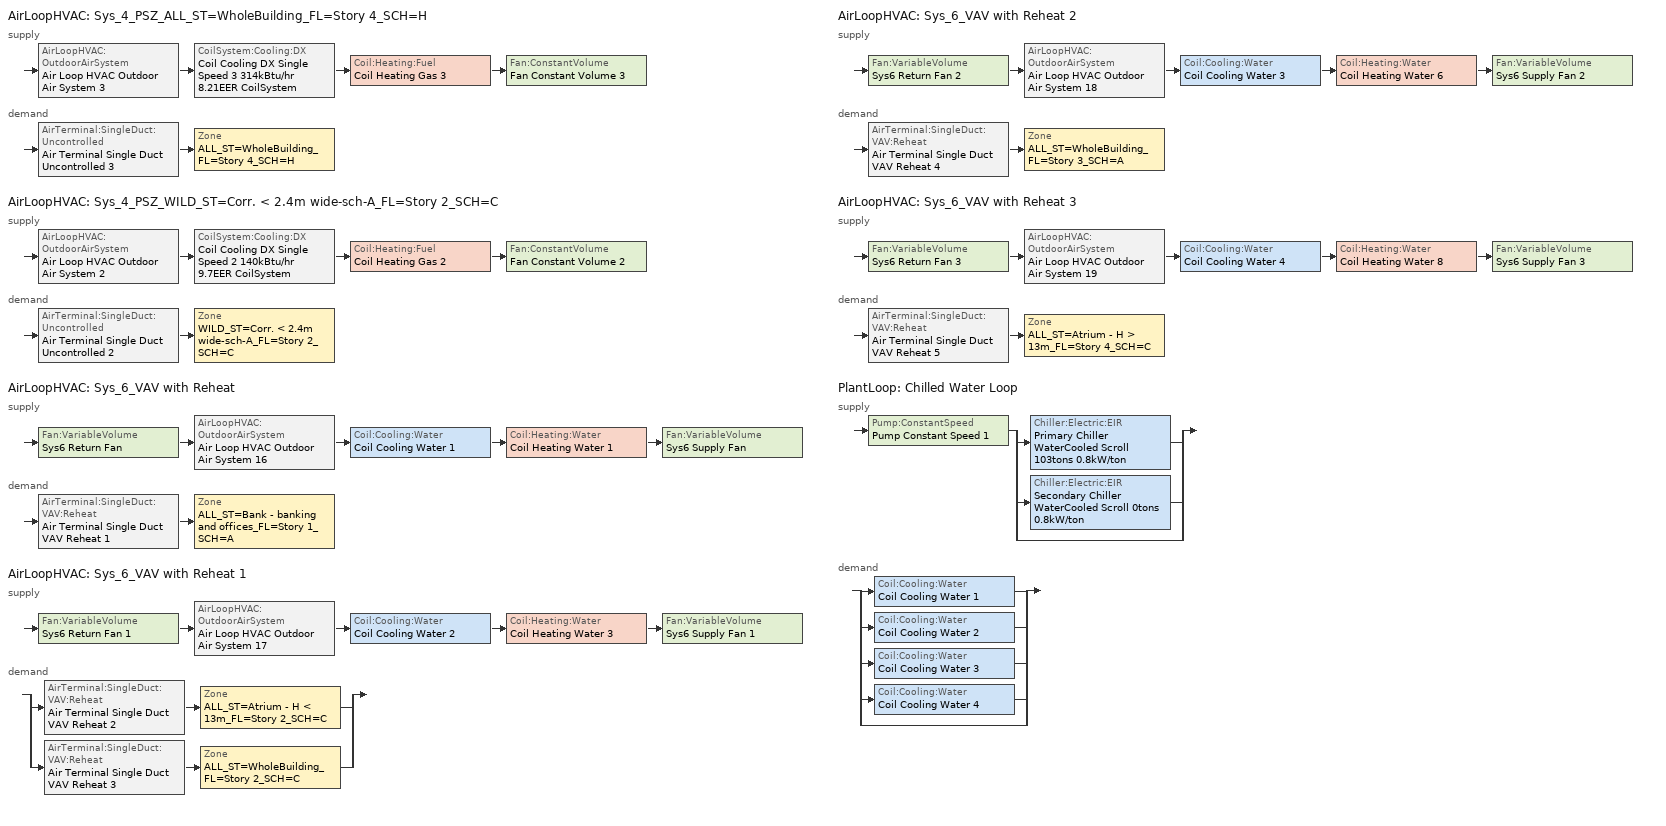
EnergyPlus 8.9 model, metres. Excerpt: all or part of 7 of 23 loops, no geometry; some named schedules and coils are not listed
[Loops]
AirLoopHVAC 'Sys_4_PSZ_ALL_ST=WholeBuilding_FL=Story 4_SCH=H'
 supply: AirLoopHVAC:OutdoorAirSystem 'Air Loop HVAC Outdoor Air System 3' > CoilSystem:Cooling:DX 'Coil Cooling DX Single Speed 3 314kBtu/hr 8.21EER CoilSystem' > Coil:Heating:Fuel 'Coil Heating Gas 3' > Fan:ConstantVolume 'Fan Constant Volume 3'
 demand: AirTerminal:SingleDuct:Uncontrolled 'Air Terminal Single Duct Uncontrolled 3' > Zone 'ALL_ST=WholeBuilding_FL=Story 4_SCH=H'
AirLoopHVAC 'Sys_4_PSZ_WILD_ST=Corr. < 2.4m wide-sch-A_FL=Story 2_SCH=C'
 supply: AirLoopHVAC:OutdoorAirSystem 'Air Loop HVAC Outdoor Air System 2' > CoilSystem:Cooling:DX 'Coil Cooling DX Single Speed 2 140kBtu/hr 9.7EER CoilSystem' > Coil:Heating:Fuel 'Coil Heating Gas 2' > Fan:ConstantVolume 'Fan Constant Volume 2'
 demand: AirTerminal:SingleDuct:Uncontrolled 'Air Terminal Single Duct Uncontrolled 2' > Zone 'WILD_ST=Corr. < 2.4m wide-sch-A_FL=Story 2_SCH=C'
AirLoopHVAC 'Sys_6_VAV with Reheat'
 supply: Fan:VariableVolume 'Sys6 Return Fan' > AirLoopHVAC:OutdoorAirSystem 'Air Loop HVAC Outdoor Air System 16' > Coil:Cooling:Water 'Coil Cooling Water 1' > Coil:Heating:Water 'Coil Heating Water 1' > Fan:VariableVolume 'Sys6 Supply Fan'
 demand: AirTerminal:SingleDuct:VAV:Reheat 'Air Terminal Single Duct VAV Reheat 1' > Zone 'ALL_ST=Bank - banking and offices_FL=Story 1_SCH=A'
AirLoopHVAC 'Sys_6_VAV with Reheat 1'
 supply: Fan:VariableVolume 'Sys6 Return Fan 1' > AirLoopHVAC:OutdoorAirSystem 'Air Loop HVAC Outdoor Air System 17' > Coil:Cooling:Water 'Coil Cooling Water 2' > Coil:Heating:Water 'Coil Heating Water 3' > Fan:VariableVolume 'Sys6 Supply Fan 1'
 demand: split
  | AirTerminal:SingleDuct:VAV:Reheat 'Air Terminal Single Duct VAV Reheat 2' > Zone 'ALL_ST=Atrium - H < 13m_FL=Story 2_SCH=C'
  | AirTerminal:SingleDuct:VAV:Reheat 'Air Terminal Single Duct VAV Reheat 3' > Zone 'ALL_ST=WholeBuilding_FL=Story 2_SCH=C'
AirLoopHVAC 'Sys_6_VAV with Reheat 2'
 supply: Fan:VariableVolume 'Sys6 Return Fan 2' > AirLoopHVAC:OutdoorAirSystem 'Air Loop HVAC Outdoor Air System 18' > Coil:Cooling:Water 'Coil Cooling Water 3' > Coil:Heating:Water 'Coil Heating Water 6' > Fan:VariableVolume 'Sys6 Supply Fan 2'
 demand: AirTerminal:SingleDuct:VAV:Reheat 'Air Terminal Single Duct VAV Reheat 4' > Zone 'ALL_ST=WholeBuilding_FL=Story 3_SCH=A'
AirLoopHVAC 'Sys_6_VAV with Reheat 3'
 supply: Fan:VariableVolume 'Sys6 Return Fan 3' > AirLoopHVAC:OutdoorAirSystem 'Air Loop HVAC Outdoor Air System 19' > Coil:Cooling:Water 'Coil Cooling Water 4' > Coil:Heating:Water 'Coil Heating Water 8' > Fan:VariableVolume 'Sys6 Supply Fan 3'
 demand: AirTerminal:SingleDuct:VAV:Reheat 'Air Terminal Single Duct VAV Reheat 5' > Zone 'ALL_ST=Atrium - H > 13m_FL=Story 4_SCH=C'
PlantLoop 'Chilled Water Loop'
 supply: Pump:ConstantSpeed 'Pump Constant Speed 1' > split
  | Chiller:Electric:EIR 'Primary Chiller WaterCooled Scroll 103tons 0.8kW/ton'
  | Chiller:Electric:EIR 'Secondary Chiller WaterCooled Scroll 0tons 0.8kW/ton'
  | bypass
 demand: split
  | Coil:Cooling:Water 'Coil Cooling Water 1'
  | Coil:Cooling:Water 'Coil Cooling Water 2'
  | Coil:Cooling:Water 'Coil Cooling Water 3'
  | Coil:Cooling:Water 'Coil Cooling Water 4'
  | bypass
[ZoneControl:Thermostat] Control Object Type 1=ThermostatSetpoint:DualSetpoint
Name | Zone or ZoneList | Control Type Schedule | Control Name 1
ALL_ST=Atrium - H < 13m_FL=Story 2_SCH=C Thermostat | ALL_ST=Atrium - H < 13m_FL=Story 2_SCH=C | ALL_ST=Atrium - H < 13m_FL=Story 2_SCH=C Thermostat Schedule | Space Function Atrium - H < 13m Thermostat 3
ALL_ST=Atrium - H > 13m_FL=Story 4_SCH=C Thermostat | ALL_ST=Atrium - H > 13m_FL=Story 4_SCH=C | ALL_ST=Atrium - H > 13m_FL=Story 4_SCH=C Thermostat Schedule | Space Function Atrium - H > 13m Thermostat 3
ALL_ST=Bank - banking and offices_FL=Story 1_SCH=A Thermostat | ALL_ST=Bank - banking and offices_FL=Story 1_SCH=A | ALL_ST=Bank - banking and offices_FL=Story 1_SCH=A Thermostat Schedule | Space Function Bank - banking and offices Thermostat 3
ALL_ST=WholeBuilding_FL=Story 2_SCH=C Thermostat | ALL_ST=WholeBuilding_FL=Story 2_SCH=C | ALL_ST=WholeBuilding_FL=Story 2_SCH=C Thermostat Schedule | Retail WholeBuilding Thermostat 3
ALL_ST=WholeBuilding_FL=Story 3_SCH=A Thermostat | ALL_ST=WholeBuilding_FL=Story 3_SCH=A | ALL_ST=WholeBuilding_FL=Story 3_SCH=A Thermostat Schedule | Post office WholeBuilding Thermostat 3
ALL_ST=WholeBuilding_FL=Story 4_SCH=H Thermostat | ALL_ST=WholeBuilding_FL=Story 4_SCH=H | ALL_ST=WholeBuilding_FL=Story 4_SCH=H Thermostat Schedule | Parking garage WholeBuilding Thermostat 3
WILD_ST=Corr. < 2.4m wide-sch-A_FL=Story 2_SCH=C Thermostat | WILD_ST=Corr. < 2.4m wide-sch-A_FL=Story 2_SCH=C | WILD_ST=Corr. < 2.4m wide-sch-A_FL=Story 2_SCH=C Thermostat Schedule | Space Function Corr. < 2.4m wide-sch-C Thermostat 1
[ThermostatSetpoint:DualSetpoint]
Name | Heating Setpoint Temperature Schedule | Cooling Setpoint Temperature Schedule
Space Function Atrium - H < 13m Thermostat 3; Space Function Atrium - H > 13m Thermostat 3; Retail WholeBuilding Thermostat 3; Space Function Corr. < 2.4m wide-sch-C Thermostat 1 | NECB-C-Thermostat Setpoint-Heating | NECB-C-Thermostat Setpoint-Cooling
Space Function Bank - banking and offices Thermostat 3; Post office WholeBuilding Thermostat 3 | NECB-A-Thermostat Setpoint-Heating | NECB-A-Thermostat Setpoint-Cooling
Parking garage WholeBuilding Thermostat 3 | NECB-H-Thermostat Setpoint-Heating | NECB-H-Thermostat Setpoint-Cooling
[AirTerminal:SingleDuct:VAV:Reheat] Availability Schedule=Always On Discrete; Maximum Air Flow Rate {m3/s}=Autosize; Zone Minimum Air Flow Input Method=Constant; Constant Minimum Air Flow Fraction=0.3; Maximum Hot Water or Steam Flow Rate {m3/s}=Autosize; Minimum Hot Water or Steam Flow Rate {m3/s}=0; Convergence Tolerance=0.001; Damper Heating Action=Normal; Maximum Flow per Zone Floor Area During Reheat {m3/s-m2}=Autocalculate; Maximum Reheat Air Temperature {C}=43
Name | Fixed Minimum Air Flow Rate {m3/s} | Reheat Coil | Maximum Flow Fraction During Reheat
Air Terminal Single Duct VAV Reheat 2 | 3.75 | Coil Heating Water 4 | 0.5
Air Terminal Single Duct VAV Reheat 5 | 5 | Coil Heating Water 9 | Autocalculate
Air Terminal Single Duct VAV Reheat 1 | 5 | Coil Heating Water 2 | Autocalculate
Air Terminal Single Duct VAV Reheat 3 | 3.75 | Coil Heating Water 5 | 0.5
Air Terminal Single Duct VAV Reheat 4 | 3.75 | Coil Heating Water 7 | Autocalculate
[Coil:Heating:Water] Availability Schedule=Always On Discrete; U-Factor Times Area Value {W/K}=Autosize; Maximum Water Flow Rate {m3/s}=Autosize; Performance Input Method=UFactorTimesAreaAndDesignWaterFlowRate; Rated Capacity {W}=Autosize; Rated Inlet Water Temperature {C}=82.2; Rated Inlet Air Temperature {C}=16.6; Rated Outlet Water Temperature {C}=71.1; Rated Outlet Air Temperature {C}=32.2; Rated Ratio for Air and Water Convection=0.5
Coil Heating Water 1; Coil Heating Water 3; Coil Heating Water 6; Coil Heating Water 8
[Zone equipment]
ALL_ST=Atrium - H < 13m_FL=Story 2_SCH=C: Air Terminal Single Duct VAV Reheat 2, Zone HVAC Baseboard Convective Water 17
ALL_ST=Atrium - H > 13m_FL=Story 4_SCH=C: Air Terminal Single Duct VAV Reheat 5, Zone HVAC Baseboard Convective Water 20
ALL_ST=Bank - banking and offices_FL=Story 1_SCH=A: Air Terminal Single Duct VAV Reheat 1, Zone HVAC Baseboard Convective Water 16
ALL_ST=WholeBuilding_FL=Story 2_SCH=C: Air Terminal Single Duct VAV Reheat 3, Zone HVAC Baseboard Convective Water 18
ALL_ST=WholeBuilding_FL=Story 3_SCH=A: Air Terminal Single Duct VAV Reheat 4, Zone HVAC Baseboard Convective Water 19
ALL_ST=WholeBuilding_FL=Story 4_SCH=H: Air Terminal Single Duct Uncontrolled 3, Zone HVAC Baseboard Convective Water 3
WILD_ST=Corr. < 2.4m wide-sch-A_FL=Story 2_SCH=C: Air Terminal Single Duct Uncontrolled 2, Zone HVAC Baseboard Convective Water 2
[Sizing:Zone] Zone Cooling Design Supply Air Temperature Input Method=SupplyAirTemperature; Zone Cooling Design Supply Air Temperature {C}=13; Zone Cooling Design Supply Air Temperature Difference {deltaC}=11.11; Zone Heating Design Supply Air Temperature Input Method=SupplyAirTemperature; Zone Heating Design Supply Air Temperature {C}=43; Zone Heating Design Supply Air Temperature Difference {deltaC}=11.11; Zone Cooling Design Supply Air Humidity Ratio {kgWater/kgDryAir}=0.0085; Zone Heating Design Supply Air Humidity Ratio {kgWater/kgDryAir}=0.008; Zone Heating Sizing Factor=1.3; Zone Cooling Sizing Factor=1.1; Cooling Design Air Flow Method=DesignDay; Cooling Design Air Flow Rate {m3/s}=0; Cooling Minimum Air Flow per Zone Floor Area {m3/s-m2}=0.000762; Cooling Minimum Air Flow {m3/s}=0; Cooling Minimum Air Flow Fraction=0; Heating Design Air Flow Method=DesignDay; Heating Design Air Flow Rate {m3/s}=0; Heating Maximum Air Flow per Zone Floor Area {m3/s-m2}=0.002032; Heating Maximum Air Flow {m3/s}=0.141576; Heating Maximum Air Flow Fraction=0.3; Account for Dedicated Outdoor Air System=No
Name | Design Specification Outdoor Air Object | Design Specification Zone Air Distribution Object
ALL_ST=Atrium - H < 13m_FL=Story 2_SCH=C | Space Function Atrium - H < 13m Ventilation | ALL_ST=Atrium - H < 13m_FL=Story 2_SCH=C Design Spec Zone Air Dist
ALL_ST=Atrium - H > 13m_FL=Story 4_SCH=C | Space Function Atrium - H > 13m Ventilation | ALL_ST=Atrium - H > 13m_FL=Story 4_SCH=C Design Spec Zone Air Dist
ALL_ST=Bank - banking and offices_FL=Story 1_SCH=A | Space Function Bank - banking and offices Ventilation | ALL_ST=Bank - banking and offices_FL=Story 1_SCH=A Design Spec Zone Air Dist
ALL_ST=WholeBuilding_FL=Story 2_SCH=C | Retail WholeBuilding Ventilation | ALL_ST=WholeBuilding_FL=Story 2_SCH=C Design Spec Zone Air Dist
ALL_ST=WholeBuilding_FL=Story 3_SCH=A | Post office WholeBuilding Ventilation | ALL_ST=WholeBuilding_FL=Story 3_SCH=A Design Spec Zone Air Dist
ALL_ST=WholeBuilding_FL=Story 4_SCH=H | Parking garage WholeBuilding Ventilation | ALL_ST=WholeBuilding_FL=Story 4_SCH=H Design Spec Zone Air Dist
WILD_ST=Corr. < 2.4m wide-sch-A_FL=Story 2_SCH=C | Space Function Corr. < 2.4m wide-sch-C Ventilation | WILD_ST=Corr. < 2.4m wide-sch-A_FL=Story 2_SCH=C Design Spec Zone Air Dist
[DesignSpecification:ZoneAirDistribution] Zone Air Distribution Effectiveness in Cooling Mode=1; Zone Air Distribution Effectiveness in Heating Mode=1
ALL_ST=Atrium - H < 13m_FL=Story 2_SCH=C Design Spec Zone Air Dist; ALL_ST=Atrium - H > 13m_FL=Story 4_SCH=C Design Spec Zone Air Dist; ALL_ST=Bank - banking and offices_FL=Story 1_SCH=A Design Spec Zone Air Dist; ALL_ST=WholeBuilding_FL=Story 2_SCH=C Design Spec Zone Air Dist; ALL_ST=WholeBuilding_FL=Story 3_SCH=A Design Spec Zone Air Dist; ALL_ST=WholeBuilding_FL=Story 4_SCH=H Design Spec Zone Air Dist; WILD_ST=Corr. < 2.4m wide-sch-A_FL=Story 2_SCH=C Design Spec Zone Air Dist
[Controller:MechanicalVentilation] Demand Controlled Ventilation=No; System Outdoor Air Method=ZoneSum
Name | Availability Schedule | Zone Name 1 | Design Specification Outdoor Air Object Name 1 | Design Specification Zone Air Distribution Object Name 1 | Zone Name 2 | Design Specification Outdoor Air Object Name 2 | Design Specification Zone Air Distribution Object Name 2
Controller Mechanical Ventilation 17 | Sys_6_VAV with Reheat 1 Occ Sch | ALL_ST=Atrium - H < 13m_FL=Story 2_SCH=C | Space Function Atrium - H < 13m Ventilation | ALL_ST=Atrium - H < 13m_FL=Story 2_SCH=C Design Spec Zone Air Dist | ALL_ST=WholeBuilding_FL=Story 2_SCH=C | Retail WholeBuilding Ventilation | ALL_ST=WholeBuilding_FL=Story 2_SCH=C Design Spec Zone Air Dist
Controller Mechanical Ventilation 19 | Sys_6_VAV with Reheat 3 Occ Sch | ALL_ST=Atrium - H > 13m_FL=Story 4_SCH=C | Space Function Atrium - H > 13m Ventilation | ALL_ST=Atrium - H > 13m_FL=Story 4_SCH=C Design Spec Zone Air Dist
Controller Mechanical Ventilation 16 | Sys_6_VAV with Reheat Occ Sch | ALL_ST=Bank - banking and offices_FL=Story 1_SCH=A | Space Function Bank - banking and offices Ventilation | ALL_ST=Bank - banking and offices_FL=Story 1_SCH=A Design Spec Zone Air Dist
Controller Mechanical Ventilation 18 | Sys_6_VAV with Reheat 2 Occ Sch | ALL_ST=WholeBuilding_FL=Story 3_SCH=A | Post office WholeBuilding Ventilation | ALL_ST=WholeBuilding_FL=Story 3_SCH=A Design Spec Zone Air Dist
Controller Mechanical Ventilation 3 | Sys_4_PSZ_ALL_ST=WholeBuilding_FL=Story 4_SCH=H Occ Sch | ALL_ST=WholeBuilding_FL=Story 4_SCH=H | Parking garage WholeBuilding Ventilation | ALL_ST=WholeBuilding_FL=Story 4_SCH=H Design Spec Zone Air Dist
Controller Mechanical Ventilation 2 | Sys_4_PSZ_WILD_ST=Corr. < 2.4m wide-sch-A_FL=Story 2_SCH=C Occ Sch | WILD_ST=Corr. < 2.4m wide-sch-A_FL=Story 2_SCH=C | Space Function Corr. < 2.4m wide-sch-C Ventilation | WILD_ST=Corr. < 2.4m wide-sch-A_FL=Story 2_SCH=C Design Spec Zone Air Dist
[DesignSpecification:OutdoorAir] Outdoor Air Method=Sum; Outdoor Air Flow per Person {m3/s-person}=0; Outdoor Air Flow per Zone {m3/s}=0; Outdoor Air Flow Air Changes per Hour {1/hr}=0
Name | Outdoor Air Flow per Zone Floor Area {m3/s-m2}
Space Function Atrium - H < 13m Ventilation; Space Function Atrium - H > 13m Ventilation; Space Function Corr. < 2.4m wide-sch-C Ventilation | 0.0003048
Space Function Bank - banking and offices Ventilation | 0.00087884
Retail WholeBuilding Ventilation | 0.00042164
Post office WholeBuilding Ventilation | 0.00075184
Parking garage WholeBuilding Ventilation | 0.00030988
[AirTerminal:SingleDuct:Uncontrolled] Availability Schedule=Always On Discrete; Maximum Air Flow Rate {m3/s}=AutoSize
Air Terminal Single Duct Uncontrolled 3; Air Terminal Single Duct Uncontrolled 2
[AirLoopHVAC] Design Supply Air Flow Rate {m3/s}=AutoSize
Sys_4_PSZ_ALL_ST=WholeBuilding_FL=Story 4_SCH=H; Sys_4_PSZ_WILD_ST=Corr. < 2.4m wide-sch-A_FL=Story 2_SCH=C; Sys_6_VAV with Reheat; Sys_6_VAV with Reheat 1; Sys_6_VAV with Reheat 2; Sys_6_VAV with Reheat 3
[Sizing:System] Type of Load to Size On=Sensible; Design Outdoor Air Flow Rate {m3/s}=Autosize; Preheat Design Temperature {C}=7; Preheat Design Humidity Ratio {kgWater/kgDryAir}=0.008; Precool Design Humidity Ratio {kgWater/kgDryAir}=0.008; Central Cooling Design Supply Air Temperature {C}=13; Type of Zone Sum to Use=NonCoincident; 100% Outdoor Air in Cooling=No; 100% Outdoor Air in Heating=No; Central Cooling Design Supply Air Humidity Ratio {kgWater/kgDryAir}=0.0085; Central Heating Design Supply Air Humidity Ratio {kgWater/kgDryAir}=0.008; Cooling Supply Air Flow Rate Method=DesignDay; Cooling Supply Air Flow Rate {m3/s}=0; Cooling Supply Air Flow Rate Per Floor Area {m3/s-m2}=0.00996765; Cooling Fraction of Autosized Cooling Supply Air Flow Rate=1; Cooling Supply Air Flow Rate Per Unit Cooling Capacity {m3/s-W}=3.94755e-05; Heating Supply Air Flow Rate Method=DesignDay; Heating Supply Air Flow Rate {m3/s}=0; Heating Supply Air Flow Rate Per Floor Area {m3/s-m2}=0.00996765; Heating Fraction of Autosized Heating Supply Air Flow Rate=1; Heating Fraction of Autosized Cooling Supply Air Flow Rate=1; Heating Supply Air Flow Rate Per Unit Heating Capacity {m3/s-W}=3.15882e-05; System Outdoor Air Method=ZoneSum; Zone Maximum Outdoor Air Fraction=1; Cooling Design Capacity Method=CoolingDesignCapacity; Cooling Design Capacity {W}=Autosize; Cooling Design Capacity Per Floor Area {W/m2}=234.7; Fraction of Autosized Cooling Design Capacity=1; Heating Design Capacity Method=HeatingDesignCapacity; Heating Design Capacity {W}=Autosize; Heating Design Capacity Per Floor Area {W/m2}=157; Fraction of Autosized Heating Design Capacity=1; Central Cooling Capacity Control Method=OnOff
Name | Central Heating Maximum System Air Flow Ratio | Precool Design Temperature {C} | Central Heating Design Supply Air Temperature {C}
Sys_4_PSZ_ALL_ST=WholeBuilding_FL=Story 4_SCH=H; Sys_4_PSZ_WILD_ST=Corr. < 2.4m wide-sch-A_FL=Story 2_SCH=C | 1 | 13 | 43
Sys_6_VAV with Reheat; Sys_6_VAV with Reheat 1; Sys_6_VAV with Reheat 2; Sys_6_VAV with Reheat 3 | 0.3 | 12.8 | 13.1
[Controller:OutdoorAir] Minimum Outdoor Air Flow Rate {m3/s}=Autosize; Maximum Outdoor Air Flow Rate {m3/s}=Autosize; Economizer Control Type=DifferentialEnthalpy; Economizer Control Action Type=ModulateFlow; Lockout Type=NoLockout; Minimum Limit Type=FixedMinimum; High Humidity Control=No; Control High Indoor Humidity Based on Outdoor Humidity Ratio=Yes
Name | Minimum Outdoor Air Schedule | Mechanical Ventilation Controller | Heat Recovery Bypass Control Type
Controller Outdoor Air 3 | Sys_4_PSZ_ALL_ST=WholeBuilding_FL=Story 4_SCH=H Occ Sch | Controller Mechanical Ventilation 3 | BypassWhenWithinEconomizerLimits
Controller Outdoor Air 2 | Sys_4_PSZ_WILD_ST=Corr. < 2.4m wide-sch-A_FL=Story 2_SCH=C Occ Sch | Controller Mechanical Ventilation 2 | BypassWhenWithinEconomizerLimits
Controller Outdoor Air 16 | Sys_6_VAV with Reheat Occ Sch | Controller Mechanical Ventilation 16 | BypassWhenOAFlowGreaterThanMinimum
Controller Outdoor Air 17 | Sys_6_VAV with Reheat 1 Occ Sch | Controller Mechanical Ventilation 17 | BypassWhenWithinEconomizerLimits
Controller Outdoor Air 18 | Sys_6_VAV with Reheat 2 Occ Sch | Controller Mechanical Ventilation 18 | BypassWhenWithinEconomizerLimits
Controller Outdoor Air 19 | Sys_6_VAV with Reheat 3 Occ Sch | Controller Mechanical Ventilation 19 | BypassWhenWithinEconomizerLimits
[HeatExchanger:AirToAir:SensibleAndLatent]
Sys_6_VAV with Reheat ERV: Availability Schedule=Always On Discrete; Nominal Supply Air Flow Rate {m3/s}=Autosize; Sensible Effectiveness at 100% Heating Air Flow=0.5; Latent Effectiveness at 100% Heating Air Flow=0.5; Sensible Effectiveness at 75% Heating Air Flow=0.5; Latent Effectiveness at 75% Heating Air Flow=0.5; Sensible Effectiveness at 100% Cooling Air Flow=0.5; Latent Effectiveness at 100% Cooling Air Flow=0.5; Sensible Effectiveness at 75% Cooling Air Flow=0.5; Latent Effectiveness at 75% Cooling Air Flow=0.5; Nominal Electric Power {W}=1626.42; Supply Air Outlet Temperature Control=Yes; Heat Exchanger Type=Rotary; Frost Control Type=ExhaustOnly; Threshold Temperature {C}=-23.3; Initial Defrost Time Fraction=0.167; Rate of Defrost Time Fraction Increase {1/K}=1.44; Economizer Lockout=Yes
[SetpointManager:OutdoorAirPretreat]
Setpoint Manager Outdoor Air Pretreat 8: Control Variable=Temperature; Minimum Setpoint Temperature {C}=-99; Maximum Setpoint Temperature {C}=99; Minimum Setpoint Humidity Ratio {kgWater/kgDryAir}=1e-05; Maximum Setpoint Humidity Ratio {kgWater/kgDryAir}=1
[SetpointManager:MixedAir] Control Variable=Temperature
Node 68 OS Default SPM; Node 67 OS Default SPM; Node 66 OS Default SPM; Node 53 OS Default SPM; Node 51 OS Default SPM; Node 50 OS Default SPM; Node 268 OS Default SPM; Node 267 OS Default SPM; Node 266 OS Default SPM; Node 265 OS Default SPM; Node 289 OS Default SPM; Node 288 OS Default SPM; Node 287 OS Default SPM; Node 286 OS Default SPM; Node 317 OS Default SPM; Node 316 OS Default SPM; Node 315 OS Default SPM; Node 314 OS Default SPM; Node 338 OS Default SPM; Node 337 OS Default SPM; Node 336 OS Default SPM; Node 335 OS Default SPM
[CoilSystem:Cooling:DX] Availability Schedule=Always On Discrete
Name | Cooling Coil
Coil Cooling DX Single Speed 3 314kBtu/hr 8.21EER CoilSystem | Coil Cooling DX Single Speed 3 314kBtu/hr 8.21EER
Coil Cooling DX Single Speed 2 140kBtu/hr 9.7EER CoilSystem | Coil Cooling DX Single Speed 2 140kBtu/hr 9.7EER
[Coil:Cooling:DX:SingleSpeed] Availability Schedule=Always On Discrete; Gross Rated Total Cooling Capacity {W}=Autosize; Gross Rated Sensible Heat Ratio=Autosize; Rated Air Flow Rate {m3/s}=Autosize; Rated Evaporator Fan Power Per Volume Flow Rate {W/(m3/s)}=773.3; Total Cooling Capacity Function of Temperature Curve=DXCOOL-NECB2011-REF-CAPFT; Total Cooling Capacity Function of Flow Fraction Curve=DXCOOL-NECB2011-REF-CAPFFLOW; Energy Input Ratio Function of Temperature Curve=DXCOOL-NECB2011-REF-COOLEIRFT; Energy Input Ratio Function of Flow Fraction Curve=DXCOOL-NECB2011-REF-COOLEIRFFLOW; Part Load Fraction Correlation Curve=DXCOOL-NECB2011-REF-COOLPLFFPLR; Condenser Type=AirCooled; Evaporative Condenser Effectiveness=0; Evaporative Condenser Air Flow Rate {m3/s}=Autosize; Evaporative Condenser Pump Rated Power Consumption {W}=Autosize; Crankcase Heater Capacity {W}=0; Maximum Outdoor Dry-Bulb Temperature for Crankcase Heater Operation {C}=0; Basin Heater Capacity {W/K}=0; Basin Heater Setpoint Temperature {C}=10
Name | Gross Rated Cooling COP {W/W}
Coil Cooling DX Single Speed 3 314kBtu/hr 8.21EER | 2.97706
Coil Cooling DX Single Speed 2 140kBtu/hr 9.7EER | 3.38484
[Coil:Heating:Fuel] Availability Schedule=Always On Discrete; Fuel Type=NaturalGas; Nominal Capacity {W}=AutoSize; Parasitic Electric Load {W}=0; Part Load Fraction Correlation Curve=FURNACE-EFFPLR-NECB2011; Parasitic Fuel Load {W}=0
Name | Burner Efficiency
Coil Heating Gas 3 | 0.81
Coil Heating Gas 2 | 0.924
[Fan:ConstantVolume] Fan Total Efficiency=0.39975; Pressure Rise {Pa}=640; Maximum Flow Rate {m3/s}=AutoSize; Motor Efficiency=0.615; Motor In Airstream Fraction=1
Name | Availability Schedule
Fan Constant Volume 3 | Sys_4_PSZ_ALL_ST=WholeBuilding_FL=Story 4_SCH=H Occ Sch
Fan Constant Volume 2 | Sys_4_PSZ_WILD_ST=Corr. < 2.4m wide-sch-A_FL=Story 2_SCH=C Occ Sch
[SetpointManager:SingleZone:Reheat] Control Variable=Temperature; Minimum Supply Air Temperature {C}=13; Maximum Supply Air Temperature {C}=43
Name | Control Zone
Setpoint Manager Single Zone Reheat 3 | ALL_ST=WholeBuilding_FL=Story 4_SCH=H
Setpoint Manager Single Zone Reheat 2 | WILD_ST=Corr. < 2.4m wide-sch-A_FL=Story 2_SCH=C
[Controller:WaterCoil] Control Variable=Temperature; Actuator Variable=Flow; Maximum Actuated Flow {m3/s}=Autosize; Minimum Actuated Flow {m3/s}=0
Name | Action | Controller Convergence Tolerance {deltaC}
Controller Water Coil 2; Controller Water Coil 5; Controller Water Coil 9; Controller Water Coil 12 | Reverse | Autosize
Controller Water Coil 1; Controller Water Coil 4; Controller Water Coil 8; Controller Water Coil 11 | Normal | 0.0001
[Fan:VariableVolume] Maximum Flow Rate {m3/s}=AutoSize; Fan Power Minimum Flow Rate Input Method=Fraction; Fan Power Minimum Air Flow Rate {m3/s}=0; Motor In Airstream Fraction=1; Fan Power Coefficient 5=0
Name | Availability Schedule | Fan Total Efficiency | Pressure Rise {Pa} | Fan Power Minimum Flow Fraction | Motor Efficiency | Fan Power Coefficient 1 | Fan Power Coefficient 2 | Fan Power Coefficient 3 | Fan Power Coefficient 4
Sys6 Return Fan | Sys_6_VAV with Reheat Occ Sch | 0.299975 | 250 | 0.68 | 0.4615 | -2.4176 | 9.5874 | -11.559 | 5.4009
Sys6 Supply Fan | Sys_6_VAV with Reheat Occ Sch | 0.549965 | 1000 | 0.68 | 0.8461 | -2.4176 | 9.5874 | -11.559 | 5.4009
Sys6 Return Fan 1 | Sys_6_VAV with Reheat 1 Occ Sch | 0.299975 | 250 | 0.68 | 0.4615 | -2.4176 | 9.5874 | -11.559 | 5.4009
Sys6 Supply Fan 1 | Sys_6_VAV with Reheat 1 Occ Sch | 0.549965 | 1000 | 0.5 | 0.8461 | -4.1457 | 16.803 | -19.471 | 7.8488
Sys6 Return Fan 2 | Sys_6_VAV with Reheat 2 Occ Sch | 0.299975 | 250 | 0.68 | 0.4615 | -2.4176 | 9.5874 | -11.559 | 5.4009
Sys6 Supply Fan 2 | Sys_6_VAV with Reheat 2 Occ Sch | 0.549965 | 1000 | 0.68 | 0.8461 | -2.4176 | 9.5874 | -11.559 | 5.4009
Sys6 Return Fan 3 | Sys_6_VAV with Reheat 3 Occ Sch | 0.299975 | 250 | 0.68 | 0.4615 | -2.4176 | 9.5874 | -11.559 | 5.4009
Sys6 Supply Fan 3 | Sys_6_VAV with Reheat 3 Occ Sch | 0.549965 | 1000 | 0.5 | 0.8461 | -4.1457 | 16.803 | -19.471 | 7.8488
[Coil:Cooling:Water] Availability Schedule=Always On Discrete; Design Water Flow Rate {m3/s}=Autosize; Design Air Flow Rate {m3/s}=Autosize; Design Inlet Water Temperature {C}=Autosize; Design Inlet Air Temperature {C}=Autosize; Design Outlet Air Temperature {C}=Autosize; Design Inlet Air Humidity Ratio {kgWater/kgDryAir}=Autosize; Design Outlet Air Humidity Ratio {kgWater/kgDryAir}=Autosize; Type of Analysis=SimpleAnalysis; Heat Exchanger Configuration=CrossFlow
Coil Cooling Water 1; Coil Cooling Water 2; Coil Cooling Water 3; Coil Cooling Water 4
[SetpointManager:Scheduled] Control Variable=Temperature
Name | Schedule
Setpoint Manager Scheduled 3 | Supply Air Temp
Setpoint Manager Scheduled 4 | Supply Air Temp 1
Setpoint Manager Scheduled 5 | Supply Air Temp 2
Setpoint Manager Scheduled 6 | Supply Air Temp 3
Setpoint Manager Scheduled 1 | CHW Temp
[PlantLoop]
Chilled Water Loop: Fluid Type=Water; Plant Equipment Operation Scheme=Chilled Water Loop Operation Schemes; Maximum Loop Temperature {C}=100; Minimum Loop Temperature {C}=0; Maximum Loop Flow Rate {m3/s}=Autosize; Minimum Loop Flow Rate {m3/s}=0; Plant Loop Volume {m3}=Autocalculate; Load Distribution Scheme=Optimal; Plant Loop Demand Calculation Scheme=SingleSetpoint
[Sizing:Plant]
Chilled Water Loop: Loop Type=Cooling; Design Loop Exit Temperature {C}=7; Loop Design Temperature Difference {deltaC}=6; Sizing Option=NonCoincident; Zone Timesteps in Averaging Window=1; Coincident Sizing Factor Mode=None
[Pump:ConstantSpeed]
Pump Constant Speed 1: Design Flow Rate {m3/s}=Autosize; Design Pump Head {Pa}=179352; Design Power Consumption {W}=Autosize; Motor Efficiency=0.895; Fraction of Motor Inefficiencies to Fluid Stream=0; Pump Control Type=Intermittent; Design Power Sizing Method=PowerPerFlowPerPressure; Design Electric Power per Unit Flow Rate {W/(m3/s)}=348701.1; Design Shaft Power per Unit Flow Rate per Unit Head=1.28205
[Chiller:Electric:EIR] Reference Leaving Chilled Water Temperature {C}=6.67; Reference Entering Condenser Fluid Temperature {C}=29.4; Reference Chilled Water Flow Rate {m3/s}=Autosize; Reference Condenser Fluid Flow Rate {m3/s}=Autosize; Cooling Capacity Function of Temperature Curve=WaterCooled_Scroll_CAPFT_NECB2011; Electric Input to Cooling Output Ratio Function of Temperature Curve=WaterCooled_Scroll_EIRFT_NECB2011; Electric Input to Cooling Output Ratio Function of Part Load Ratio Curve=WaterCooled_Scroll_EIRFPLR_NECB2011; Minimum Part Load Ratio=0.25; Maximum Part Load Ratio=1; Optimum Part Load Ratio=1; Minimum Unloading Ratio=0.25; Condenser Type=WaterCooled; Condenser Fan Power Ratio {W/W}=0; Fraction of Compressor Electric Consumption Rejected by Condenser=1; Leaving Chilled Water Lower Temperature Limit {C}=2; Chiller Flow Mode=LeavingSetpointModulated; Sizing Factor=1
Name | Reference Capacity {W} | Reference COP {W/W}
Primary Chiller WaterCooled Scroll 103tons 0.8kW/ton | 360701 | 4.54393
Secondary Chiller WaterCooled Scroll 0tons 0.8kW/ton | 0.001 | 4.5032
[PlantEquipmentOperationSchemes]
Chilled Water Loop Operation Schemes: Control Scheme Object Type 1=PlantEquipmentOperation:CoolingLoad; Control Scheme Name 1=Chilled Water Loop Cooling Operation Scheme; Control Scheme Schedule Name 1=Always On Discrete
[PlantEquipmentOperation:CoolingLoad]
Chilled Water Loop Cooling Operation Scheme: Load Range Lower Limit 1 {W}=0; Load Range Upper Limit 1 {W}=1000000000; Range Equipment List Name 1=Chilled Water Loop Cooling Equipment List
[PlantEquipmentList]
Chilled Water Loop Cooling Equipment List: Chiller:Electric:EIR, Primary Chiller WaterCooled Scroll 103tons 0.8kW/ton, Chiller:Electric:EIR, Secondary Chiller WaterCooled Scroll 0tons 0.8kW/ton
[Schedule:Compact]
ALL_ST=Atrium - H < 13m_FL=Story 2_SCH=C Thermostat Schedule; ALL_ST=Atrium - H > 13m_FL=Story 4_SCH=C Thermostat Schedule; ALL_ST=Bank - banking and offices_FL=Story 1_SCH=A Thermostat Schedule; ALL_ST=WholeBuilding_FL=Story 2_SCH=C Thermostat Schedule; ALL_ST=WholeBuilding_FL=Story 3_SCH=A Thermostat Schedule; ALL_ST=WholeBuilding_FL=Story 4_SCH=H Thermostat Schedule; WILD_ST=Corr. < 2.4m wide-sch-A_FL=Story 2_SCH=C Thermostat Schedule: Through: 12/31, For: AllDays, Until: 24:00, 4
[Schedule:Day:Interval]
NECB-C-Thermostat Setpoint-Heating Sun|Hol Day: No, 09:00, 18, 10:00, 20, 19:00, 22, 24:00, 18
NECB-C-Thermostat Setpoint-Heating Default|Wkdy Day; NECB-C-Thermostat Setpoint-Heating Sat Day; NECB-C-Thermostat Setpoint-Heating Default: No, 07:00, 18, 08:00, 20, 21:00, 22, 24:00, 18
NECB-C-Thermostat Setpoint-Cooling Sun|Hol Day: No, 09:00, 35, 19:00, 24, 24:00, 35
NECB-C-Thermostat Setpoint-Cooling Default|Wkdy Day; NECB-C-Thermostat Setpoint-Cooling Sat Day; NECB-C-Thermostat Setpoint-Cooling Default: No, 07:00, 35, 21:00, 24, 24:00, 35
Sys_6_VAV with Reheat 1 Occ Sch Sunday; Sys_6_VAV with Reheat 3 Occ Sch Sunday; Sys_4_PSZ_WILD_ST=Corr. < 2.4m wide-sch-A_FL=Story 2_SCH=C Occ Sch Sunday: No, 11:00, 0, 19:00, 1, 24:00, 0
Sys_6_VAV with Reheat 1 Occ Sch Monday; Sys_6_VAV with Reheat 1 Occ Sch Tuesday; Sys_6_VAV with Reheat 1 Occ Sch Wednesday; Sys_6_VAV with Reheat 1 Occ Sch Thursday; Sys_6_VAV with Reheat 1 Occ Sch Friday; Sys_6_VAV with Reheat 1 Occ Sch Saturday; Sys_6_VAV with Reheat 3 Occ Sch Monday; Sys_6_VAV with Reheat 3 Occ Sch Tuesday; Sys_6_VAV with Reheat 3 Occ Sch Wednesday; Sys_6_VAV with Reheat 3 Occ Sch Thursday; Sys_6_VAV with Reheat 3 Occ Sch Friday; Sys_6_VAV with Reheat 3 Occ Sch Saturday; Sys_4_PSZ_WILD_ST=Corr. < 2.4m wide-sch-A_FL=Story 2_SCH=C Occ Sch Monday; Sys_4_PSZ_WILD_ST=Corr. < 2.4m wide-sch-A_FL=Story 2_SCH=C Occ Sch Tuesday; Sys_4_PSZ_WILD_ST=Corr. < 2.4m wide-sch-A_FL=Story 2_SCH=C Occ Sch Wednesday; Sys_4_PSZ_WILD_ST=Corr. < 2.4m wide-sch-A_FL=Story 2_SCH=C Occ Sch Thursday; Sys_4_PSZ_WILD_ST=Corr. < 2.4m wide-sch-A_FL=Story 2_SCH=C Occ Sch Friday; Sys_4_PSZ_WILD_ST=Corr. < 2.4m wide-sch-A_FL=Story 2_SCH=C Occ Sch Saturday: No, 09:00, 0, 21:00, 1, 24:00, 0
Sys_6_VAV with Reheat 1 Occ Sch Default; Sys_6_VAV with Reheat 1 Occ Sch Summer Design Day; Sys_6_VAV with Reheat 1 Occ Sch Winter Design Day; Sys_6_VAV with Reheat 3 Occ Sch Default; Sys_6_VAV with Reheat 3 Occ Sch Summer Design Day; Sys_6_VAV with Reheat 3 Occ Sch Winter Design Day; Sys_6_VAV with Reheat Occ Sch Default; Sys_6_VAV with Reheat Occ Sch Summer Design Day; Sys_6_VAV with Reheat Occ Sch Winter Design Day; Sys_6_VAV with Reheat 2 Occ Sch Default; Sys_6_VAV with Reheat 2 Occ Sch Summer Design Day; Sys_6_VAV with Reheat 2 Occ Sch Winter Design Day; Sys_4_PSZ_ALL_ST=WholeBuilding_FL=Story 4_SCH=H Occ Sch Sunday; Sys_4_PSZ_ALL_ST=WholeBuilding_FL=Story 4_SCH=H Occ Sch Monday; Sys_4_PSZ_ALL_ST=WholeBuilding_FL=Story 4_SCH=H Occ Sch Tuesday; Sys_4_PSZ_ALL_ST=WholeBuilding_FL=Story 4_SCH=H Occ Sch Wednesday; Sys_4_PSZ_ALL_ST=WholeBuilding_FL=Story 4_SCH=H Occ Sch Thursday; Sys_4_PSZ_ALL_ST=WholeBuilding_FL=Story 4_SCH=H Occ Sch Friday; Sys_4_PSZ_ALL_ST=WholeBuilding_FL=Story 4_SCH=H Occ Sch Saturday; Sys_4_PSZ_ALL_ST=WholeBuilding_FL=Story 4_SCH=H Occ Sch Default; Sys_4_PSZ_ALL_ST=WholeBuilding_FL=Story 4_SCH=H Occ Sch Summer Design Day; Sys_4_PSZ_ALL_ST=WholeBuilding_FL=Story 4_SCH=H Occ Sch Winter Design Day; Sys_4_PSZ_WILD_ST=Corr. < 2.4m wide-sch-A_FL=Story 2_SCH=C Occ Sch Default; Sys_4_PSZ_WILD_ST=Corr. < 2.4m wide-sch-A_FL=Story 2_SCH=C Occ Sch Summer Design Day; Sys_4_PSZ_WILD_ST=Corr. < 2.4m wide-sch-A_FL=Story 2_SCH=C Occ Sch Winter Design Day: No, 24:00, 1
NECB-A-Thermostat Setpoint-Heating Sun|Hol Day; NECB-A-Thermostat Setpoint-Heating Sat Day: No, 24:00, 18
NECB-A-Thermostat Setpoint-Heating Default|Wkdy Day; NECB-A-Thermostat Setpoint-Heating Default: No, 06:00, 18, 07:00, 20, 21:00, 22, 24:00, 18
NECB-A-Thermostat Setpoint-Cooling Sun|Hol Day; NECB-A-Thermostat Setpoint-Cooling Sat Day: No, 24:00, 35
NECB-A-Thermostat Setpoint-Cooling Default|Wkdy Day; NECB-A-Thermostat Setpoint-Cooling Default: No, 06:00, 35, 21:00, 24, 24:00, 35
Sys_6_VAV with Reheat Occ Sch Sunday; Sys_6_VAV with Reheat Occ Sch Saturday; Sys_6_VAV with Reheat 2 Occ Sch Sunday; Sys_6_VAV with Reheat 2 Occ Sch Saturday: No, 24:00, 0
Sys_6_VAV with Reheat Occ Sch Monday; Sys_6_VAV with Reheat Occ Sch Tuesday; Sys_6_VAV with Reheat Occ Sch Wednesday; Sys_6_VAV with Reheat Occ Sch Thursday; Sys_6_VAV with Reheat Occ Sch Friday; Sys_6_VAV with Reheat 2 Occ Sch Monday; Sys_6_VAV with Reheat 2 Occ Sch Tuesday; Sys_6_VAV with Reheat 2 Occ Sch Wednesday; Sys_6_VAV with Reheat 2 Occ Sch Thursday; Sys_6_VAV with Reheat 2 Occ Sch Friday: No, 08:00, 0, 19:00, 1, 24:00, 0
NECB-H-Thermostat Setpoint-Heating Sun|Hol Day; NECB-H-Thermostat Setpoint-Heating Default|Wkdy Day; NECB-H-Thermostat Setpoint-Heating Sat Day; NECB-H-Thermostat Setpoint-Heating Default: No, 01:00, 22, 07:00, 18, 08:00, 20, 24:00, 22
NECB-H-Thermostat Setpoint-Cooling Sun|Hol Day; NECB-H-Thermostat Setpoint-Cooling Default|Wkdy Day; NECB-H-Thermostat Setpoint-Cooling Sat Day; NECB-H-Thermostat Setpoint-Cooling Default: No, 24:00, 24
satCHW Temp 1; Schedule Day 3; sunCHW Temp 1; wkdCHW Temp 1: No, 01:00, 7, 02:00, 7, 03:00, 7, 04:00, 7, 05:00, 7, 06:00, 7, 07:00, 7, 08:00, 7, 09:00, 7, 10:00, 7, 11:00, 7, 12:00, 7, 13:00, 7, 14:00, 7, 15:00, 7, 16:00, 7, 17:00, 7, 18:00, 7, 19:00, 7, 20:00, 7, 21:00, 7, 22:00, 7, 23:00, 7, 24:00, 7
Supply Air Temp Default; Supply Air Temp Default 1; Supply Air Temp Default 2; Supply Air Temp Default 3: No, 24:00, 13
[Schedule:Week:Daily]
NECB-C-Thermostat Setpoint-Heating Week Rule - Jan1-Dec31: NECB-C-Thermostat Setpoint-Heating Sun|Hol Day, NECB-C-Thermostat Setpoint-Heating Default|Wkdy Day, NECB-C-Thermostat Setpoint-Heating Default|Wkdy Day, NECB-C-Thermostat Setpoint-Heating Default|Wkdy Day, NECB-C-Thermostat Setpoint-Heating Default|Wkdy Day, NECB-C-Thermostat Setpoint-Heating Default|Wkdy Day, NECB-C-Thermostat Setpoint-Heating Sat Day, NECB-C-Thermostat Setpoint-Heating Default, NECB-C-Thermostat Setpoint-Heating Default, NECB-C-Thermostat Setpoint-Heating Default, NECB-C-Thermostat Setpoint-Heating Default, NECB-C-Thermostat Setpoint-Heating Default
NECB-C-Thermostat Setpoint-Cooling Week Rule - Jan1-Dec31: NECB-C-Thermostat Setpoint-Cooling Sun|Hol Day, NECB-C-Thermostat Setpoint-Cooling Default|Wkdy Day, NECB-C-Thermostat Setpoint-Cooling Default|Wkdy Day, NECB-C-Thermostat Setpoint-Cooling Default|Wkdy Day, NECB-C-Thermostat Setpoint-Cooling Default|Wkdy Day, NECB-C-Thermostat Setpoint-Cooling Default|Wkdy Day, NECB-C-Thermostat Setpoint-Cooling Sat Day, NECB-C-Thermostat Setpoint-Cooling Default, NECB-C-Thermostat Setpoint-Cooling Default, NECB-C-Thermostat Setpoint-Cooling Default, NECB-C-Thermostat Setpoint-Cooling Default, NECB-C-Thermostat Setpoint-Cooling Default
Sys_6_VAV with Reheat 1 Occ Sch Week Rule - Jan1-Dec31: Sys_6_VAV with Reheat 1 Occ Sch Sunday, Sys_6_VAV with Reheat 1 Occ Sch Monday, Sys_6_VAV with Reheat 1 Occ Sch Tuesday, Sys_6_VAV with Reheat 1 Occ Sch Wednesday, Sys_6_VAV with Reheat 1 Occ Sch Thursday, Sys_6_VAV with Reheat 1 Occ Sch Friday, Sys_6_VAV with Reheat 1 Occ Sch Saturday, Sys_6_VAV with Reheat 1 Occ Sch Default, Sys_6_VAV with Reheat 1 Occ Sch Summer Design Day, Sys_6_VAV with Reheat 1 Occ Sch Winter Design Day, Sys_6_VAV with Reheat 1 Occ Sch Default, Sys_6_VAV with Reheat 1 Occ Sch Default
Sys_6_VAV with Reheat 3 Occ Sch Week Rule - Jan1-Dec31: Sys_6_VAV with Reheat 3 Occ Sch Sunday, Sys_6_VAV with Reheat 3 Occ Sch Monday, Sys_6_VAV with Reheat 3 Occ Sch Tuesday, Sys_6_VAV with Reheat 3 Occ Sch Wednesday, Sys_6_VAV with Reheat 3 Occ Sch Thursday, Sys_6_VAV with Reheat 3 Occ Sch Friday, Sys_6_VAV with Reheat 3 Occ Sch Saturday, Sys_6_VAV with Reheat 3 Occ Sch Default, Sys_6_VAV with Reheat 3 Occ Sch Summer Design Day, Sys_6_VAV with Reheat 3 Occ Sch Winter Design Day, Sys_6_VAV with Reheat 3 Occ Sch Default, Sys_6_VAV with Reheat 3 Occ Sch Default
NECB-A-Thermostat Setpoint-Heating Week Rule - Jan1-Dec31: NECB-A-Thermostat Setpoint-Heating Sun|Hol Day, NECB-A-Thermostat Setpoint-Heating Default|Wkdy Day, NECB-A-Thermostat Setpoint-Heating Default|Wkdy Day, NECB-A-Thermostat Setpoint-Heating Default|Wkdy Day, NECB-A-Thermostat Setpoint-Heating Default|Wkdy Day, NECB-A-Thermostat Setpoint-Heating Default|Wkdy Day, NECB-A-Thermostat Setpoint-Heating Sat Day, NECB-A-Thermostat Setpoint-Heating Default, NECB-A-Thermostat Setpoint-Heating Default, NECB-A-Thermostat Setpoint-Heating Default, NECB-A-Thermostat Setpoint-Heating Default, NECB-A-Thermostat Setpoint-Heating Default
NECB-A-Thermostat Setpoint-Cooling Week Rule - Jan1-Dec31: NECB-A-Thermostat Setpoint-Cooling Sun|Hol Day, NECB-A-Thermostat Setpoint-Cooling Default|Wkdy Day, NECB-A-Thermostat Setpoint-Cooling Default|Wkdy Day, NECB-A-Thermostat Setpoint-Cooling Default|Wkdy Day, NECB-A-Thermostat Setpoint-Cooling Default|Wkdy Day, NECB-A-Thermostat Setpoint-Cooling Default|Wkdy Day, NECB-A-Thermostat Setpoint-Cooling Sat Day, NECB-A-Thermostat Setpoint-Cooling Default, NECB-A-Thermostat Setpoint-Cooling Default, NECB-A-Thermostat Setpoint-Cooling Default, NECB-A-Thermostat Setpoint-Cooling Default, NECB-A-Thermostat Setpoint-Cooling Default
Sys_6_VAV with Reheat Occ Sch Week Rule - Jan1-Dec31: Sys_6_VAV with Reheat Occ Sch Sunday, Sys_6_VAV with Reheat Occ Sch Monday, Sys_6_VAV with Reheat Occ Sch Tuesday, Sys_6_VAV with Reheat Occ Sch Wednesday, Sys_6_VAV with Reheat Occ Sch Thursday, Sys_6_VAV with Reheat Occ Sch Friday, Sys_6_VAV with Reheat Occ Sch Saturday, Sys_6_VAV with Reheat Occ Sch Default, Sys_6_VAV with Reheat Occ Sch Summer Design Day, Sys_6_VAV with Reheat Occ Sch Winter Design Day, Sys_6_VAV with Reheat Occ Sch Default, Sys_6_VAV with Reheat Occ Sch Default
Sys_6_VAV with Reheat 2 Occ Sch Week Rule - Jan1-Dec31: Sys_6_VAV with Reheat 2 Occ Sch Sunday, Sys_6_VAV with Reheat 2 Occ Sch Monday, Sys_6_VAV with Reheat 2 Occ Sch Tuesday, Sys_6_VAV with Reheat 2 Occ Sch Wednesday, Sys_6_VAV with Reheat 2 Occ Sch Thursday, Sys_6_VAV with Reheat 2 Occ Sch Friday, Sys_6_VAV with Reheat 2 Occ Sch Saturday, Sys_6_VAV with Reheat 2 Occ Sch Default, Sys_6_VAV with Reheat 2 Occ Sch Summer Design Day, Sys_6_VAV with Reheat 2 Occ Sch Winter Design Day, Sys_6_VAV with Reheat 2 Occ Sch Default, Sys_6_VAV with Reheat 2 Occ Sch Default
NECB-H-Thermostat Setpoint-Heating Week Rule - Jan1-Dec31: NECB-H-Thermostat Setpoint-Heating Sun|Hol Day, NECB-H-Thermostat Setpoint-Heating Default|Wkdy Day, NECB-H-Thermostat Setpoint-Heating Default|Wkdy Day, NECB-H-Thermostat Setpoint-Heating Default|Wkdy Day, NECB-H-Thermostat Setpoint-Heating Default|Wkdy Day, NECB-H-Thermostat Setpoint-Heating Default|Wkdy Day, NECB-H-Thermostat Setpoint-Heating Sat Day, NECB-H-Thermostat Setpoint-Heating Default, NECB-H-Thermostat Setpoint-Heating Default, NECB-H-Thermostat Setpoint-Heating Default, NECB-H-Thermostat Setpoint-Heating Default, NECB-H-Thermostat Setpoint-Heating Default
NECB-H-Thermostat Setpoint-Cooling Week Rule - Jan1-Dec31: NECB-H-Thermostat Setpoint-Cooling Sun|Hol Day, NECB-H-Thermostat Setpoint-Cooling Default|Wkdy Day, NECB-H-Thermostat Setpoint-Cooling Default|Wkdy Day, NECB-H-Thermostat Setpoint-Cooling Default|Wkdy Day, NECB-H-Thermostat Setpoint-Cooling Default|Wkdy Day, NECB-H-Thermostat Setpoint-Cooling Default|Wkdy Day, NECB-H-Thermostat Setpoint-Cooling Sat Day, NECB-H-Thermostat Setpoint-Cooling Default, NECB-H-Thermostat Setpoint-Cooling Default, NECB-H-Thermostat Setpoint-Cooling Default, NECB-H-Thermostat Setpoint-Cooling Default, NECB-H-Thermostat Setpoint-Cooling Default
Sys_4_PSZ_ALL_ST=WholeBuilding_FL=Story 4_SCH=H Occ Sch Week Rule - Jan1-Dec31: Sys_4_PSZ_ALL_ST=WholeBuilding_FL=Story 4_SCH=H Occ Sch Sunday, Sys_4_PSZ_ALL_ST=WholeBuilding_FL=Story 4_SCH=H Occ Sch Monday, Sys_4_PSZ_ALL_ST=WholeBuilding_FL=Story 4_SCH=H Occ Sch Tuesday, Sys_4_PSZ_ALL_ST=WholeBuilding_FL=Story 4_SCH=H Occ Sch Wednesday, Sys_4_PSZ_ALL_ST=WholeBuilding_FL=Story 4_SCH=H Occ Sch Thursday, Sys_4_PSZ_ALL_ST=WholeBuilding_FL=Story 4_SCH=H Occ Sch Friday, Sys_4_PSZ_ALL_ST=WholeBuilding_FL=Story 4_SCH=H Occ Sch Saturday, Sys_4_PSZ_ALL_ST=WholeBuilding_FL=Story 4_SCH=H Occ Sch Default, Sys_4_PSZ_ALL_ST=WholeBuilding_FL=Story 4_SCH=H Occ Sch Summer Design Day, Sys_4_PSZ_ALL_ST=WholeBuilding_FL=Story 4_SCH=H Occ Sch Winter Design Day, Sys_4_PSZ_ALL_ST=WholeBuilding_FL=Story 4_SCH=H Occ Sch Default, Sys_4_PSZ_ALL_ST=WholeBuilding_FL=Story 4_SCH=H Occ Sch Default
Sys_4_PSZ_WILD_ST=Corr. < 2.4m wide-sch-A_FL=Story 2_SCH=C Occ Sch Week Rule - Jan1-Dec31: Sys_4_PSZ_WILD_ST=Corr. < 2.4m wide-sch-A_FL=Story 2_SCH=C Occ Sch Sunday, Sys_4_PSZ_WILD_ST=Corr. < 2.4m wide-sch-A_FL=Story 2_SCH=C Occ Sch Monday, Sys_4_PSZ_WILD_ST=Corr. < 2.4m wide-sch-A_FL=Story 2_SCH=C Occ Sch Tuesday, Sys_4_PSZ_WILD_ST=Corr. < 2.4m wide-sch-A_FL=Story 2_SCH=C Occ Sch Wednesday, Sys_4_PSZ_WILD_ST=Corr. < 2.4m wide-sch-A_FL=Story 2_SCH=C Occ Sch Thursday, Sys_4_PSZ_WILD_ST=Corr. < 2.4m wide-sch-A_FL=Story 2_SCH=C Occ Sch Friday, Sys_4_PSZ_WILD_ST=Corr. < 2.4m wide-sch-A_FL=Story 2_SCH=C Occ Sch Saturday, Sys_4_PSZ_WILD_ST=Corr. < 2.4m wide-sch-A_FL=Story 2_SCH=C Occ Sch Default, Sys_4_PSZ_WILD_ST=Corr. < 2.4m wide-sch-A_FL=Story 2_SCH=C Occ Sch Summer Design Day, Sys_4_PSZ_WILD_ST=Corr. < 2.4m wide-sch-A_FL=Story 2_SCH=C Occ Sch Winter Design Day, Sys_4_PSZ_WILD_ST=Corr. < 2.4m wide-sch-A_FL=Story 2_SCH=C Occ Sch Default, Sys_4_PSZ_WILD_ST=Corr. < 2.4m wide-sch-A_FL=Story 2_SCH=C Occ Sch Default
CHW Temp Week Rule - Jan1-Dec31: sunCHW Temp 1, wkdCHW Temp 1, wkdCHW Temp 1, wkdCHW Temp 1, wkdCHW Temp 1, wkdCHW Temp 1, satCHW Temp 1, Schedule Day 3, Schedule Day 3, Schedule Day 3, Schedule Day 3, Schedule Day 3
Supply Air Temp Week Rule - Jan1-Dec31: Supply Air Temp Default, Supply Air Temp Default, Supply Air Temp Default, Supply Air Temp Default, Supply Air Temp Default, Supply Air Temp Default, Supply Air Temp Default, Supply Air Temp Default, Supply Air Temp Default, Supply Air Temp Default, Supply Air Temp Default, Supply Air Temp Default
Supply Air Temp 1 Week Rule - Jan1-Dec31: Supply Air Temp Default 1, Supply Air Temp Default 1, Supply Air Temp Default 1, Supply Air Temp Default 1, Supply Air Temp Default 1, Supply Air Temp Default 1, Supply Air Temp Default 1, Supply Air Temp Default 1, Supply Air Temp Default 1, Supply Air Temp Default 1, Supply Air Temp Default 1, Supply Air Temp Default 1
Supply Air Temp 2 Week Rule - Jan1-Dec31: Supply Air Temp Default 2, Supply Air Temp Default 2, Supply Air Temp Default 2, Supply Air Temp Default 2, Supply Air Temp Default 2, Supply Air Temp Default 2, Supply Air Temp Default 2, Supply Air Temp Default 2, Supply Air Temp Default 2, Supply Air Temp Default 2, Supply Air Temp Default 2, Supply Air Temp Default 2
Supply Air Temp 3 Week Rule - Jan1-Dec31: Supply Air Temp Default 3, Supply Air Temp Default 3, Supply Air Temp Default 3, Supply Air Temp Default 3, Supply Air Temp Default 3, Supply Air Temp Default 3, Supply Air Temp Default 3, Supply Air Temp Default 3, Supply Air Temp Default 3, Supply Air Temp Default 3, Supply Air Temp Default 3, Supply Air Temp Default 3
[Schedule:Year]
NECB-C-Thermostat Setpoint-Heating: NECB-C-Thermostat Setpoint-Heating Week Rule - Jan1-Dec31, 1, 1, 12, 31
NECB-C-Thermostat Setpoint-Cooling: NECB-C-Thermostat Setpoint-Cooling Week Rule - Jan1-Dec31, 1, 1, 12, 31
Sys_6_VAV with Reheat 1 Occ Sch: Sys_6_VAV with Reheat 1 Occ Sch Week Rule - Jan1-Dec31, 1, 1, 12, 31
Sys_6_VAV with Reheat 3 Occ Sch: Sys_6_VAV with Reheat 3 Occ Sch Week Rule - Jan1-Dec31, 1, 1, 12, 31
NECB-A-Thermostat Setpoint-Heating: NECB-A-Thermostat Setpoint-Heating Week Rule - Jan1-Dec31, 1, 1, 12, 31
NECB-A-Thermostat Setpoint-Cooling: NECB-A-Thermostat Setpoint-Cooling Week Rule - Jan1-Dec31, 1, 1, 12, 31
Sys_6_VAV with Reheat Occ Sch: Sys_6_VAV with Reheat Occ Sch Week Rule - Jan1-Dec31, 1, 1, 12, 31
Sys_6_VAV with Reheat 2 Occ Sch: Sys_6_VAV with Reheat 2 Occ Sch Week Rule - Jan1-Dec31, 1, 1, 12, 31
NECB-H-Thermostat Setpoint-Heating: NECB-H-Thermostat Setpoint-Heating Week Rule - Jan1-Dec31, 1, 1, 12, 31
NECB-H-Thermostat Setpoint-Cooling: NECB-H-Thermostat Setpoint-Cooling Week Rule - Jan1-Dec31, 1, 1, 12, 31
Sys_4_PSZ_ALL_ST=WholeBuilding_FL=Story 4_SCH=H Occ Sch: Sys_4_PSZ_ALL_ST=WholeBuilding_FL=Story 4_SCH=H Occ Sch Week Rule - Jan1-Dec31, 1, 1, 12, 31
Sys_4_PSZ_WILD_ST=Corr. < 2.4m wide-sch-A_FL=Story 2_SCH=C Occ Sch: Sys_4_PSZ_WILD_ST=Corr. < 2.4m wide-sch-A_FL=Story 2_SCH=C Occ Sch Week Rule - Jan1-Dec31, 1, 1, 12, 31
CHW Temp: CHW Temp Week Rule - Jan1-Dec31, 1, 1, 12, 31
Supply Air Temp: Supply Air Temp Week Rule - Jan1-Dec31, 1, 1, 12, 31
Supply Air Temp 1: Supply Air Temp 1 Week Rule - Jan1-Dec31, 1, 1, 12, 31
Supply Air Temp 2: Supply Air Temp 2 Week Rule - Jan1-Dec31, 1, 1, 12, 31
Supply Air Temp 3: Supply Air Temp 3 Week Rule - Jan1-Dec31, 1, 1, 12, 31
[Schedule:Constant]
Always On Discrete: Hourly Value=1
[Curve:Biquadratic] Minimum Value of y {BasedOnField A3}=24
Name | Coefficient1 Constant | Coefficient2 x | Coefficient3 x**2 | Coefficient4 y | Coefficient5 y**2 | Coefficient6 x*y | Minimum Value of x {BasedOnField A2} | Maximum Value of x {BasedOnField A2} | Maximum Value of y {BasedOnField A3}
DXCOOL-NECB2011-REF-CAPFT | 0.867905 | 0.0142459 | 0.00055436 | -0.0075575 | 3.3e-05 | -0.0001918 | 13 | 24 | 46
DXCOOL-NECB2011-REF-COOLEIRFT | 0.116936 | 0.0284933 | -0.0004112 | 0.0214108 | 0.00016103 | -0.0006791 | 13 | 24 | 46
WaterCooled_Scroll_CAPFT_NECB2011 | 0.94418 | 0.0337102 | 9.75564e-05 | -0.00322114 | -4.91832e-05 | -0.000177584 | 5 | 10 | 35
WaterCooled_Scroll_EIRFT_NECB2011 | 0.727393 | -0.0118922 | 0.000541177 | 0.00187934 | 0.000473461 | -0.000711472 | 5 | 10 | 35
[Curve:Quadratic] Minimum Value of x {BasedOnField A2}=0; Maximum Value of x {BasedOnField A2}=1
Name | Coefficient1 Constant | Coefficient2 x | Coefficient3 x**2
DXCOOL-NECB2011-REF-CAPFFLOW; DXCOOL-NECB2011-REF-COOLEIRFFLOW | 1 | 0 | 0
WaterCooled_Scroll_EIRFPLR_NECB2011 | 0.04412 | 0.640367 | 0.319555
[Curve:Cubic] Maximum Value of x {BasedOnField A2}=1
Name | Coefficient1 Constant | Coefficient2 x | Coefficient3 x**2 | Coefficient4 x**3 | Minimum Value of x {BasedOnField A2}
DXCOOL-NECB2011-REF-COOLPLFFPLR | 0.0277 | 4.9151 | -8.184 | 4.2702 | 0.7
FURNACE-EFFPLR-NECB2011 | 0.7277 | 1.0667 | -1.5174 | 0.7282 | 0
